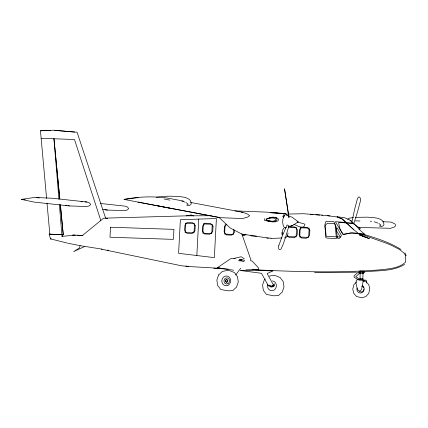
<?xml version="1.0" encoding="UTF-8"?>
<svg xmlns="http://www.w3.org/2000/svg" width="428" height="428" viewBox="0 0 428 428"><rect width="100%" height="100%" fill="white"/><g stroke="black" fill="none" stroke-linecap="round" stroke-linejoin="round"><path stroke-width="0.64" d="M360.087 278.949L360.135 273.192L360.911 273.166M242.387 260.657L241.066 260.304L241.108 259.379L240.445 259.282L239.348 259.363L238.722 260.807L241.039 260.866L243.794 261.615L244.447 260.288L241.108 259.379M138.014 202.15L220.816 217.702L242.435 218.553L247.432 217.194L249.636 215.728L247.598 214.091L242.767 212.293L190.615 202.439M196.832 255.548L198.752 219.099L216.402 218.537L214.348 257.645L178.604 253.323L180.375 219.725L198.752 219.099M233.811 229.435L233.549 234.432L224.614 234.079L225.101 224.796L226.144 224.834M264.418 218.703L264.338 220.254C268.163 220.998 272.684 223.042 276.333 220.725L277.071 219.601L276.456 218.371L275.054 217.563L273.674 217.108L269.094 217.483M272.117 285.968L274 286.043L274.123 283.689M287.268 235.614L287.22 236.55L296.149 236.903L296.636 227.621L288.863 227.311L289.349 226.738L294.881 226.968L297.423 229.724L297.134 235.074L294.138 237.717L289.055 237.508L287.295 235.143M234.64 230.104L234.512 232.484L231.516 235.122L226.433 234.913L224.112 231.794L224.561 226.717L226.728 224.144M358.969 272.219L358.91 273.208L359.584 273.278L355.786 276.654L359.124 278.794M272.176 285.936L273.974 285.995L274.07 284.625M288.033 233.019L287.589 235.577L285.818 237.743L284.518 237.813M351.821 222.539L354.528 209.741L357.278 199.336L358.043 197.608L358.878 196.971L359.659 197.057L360.622 198.983L360.408 201.037L357.658 211.437L353.672 223.972M360.199 228.536L354.111 224.095M83.626 246.223L80.1 245.661L79.48 247.93L73.637 251.616L84.477 246.571M240.001 260.716L240.445 259.282M364.228 234.437L364.383 234.025L360.355 230.435L354.234 223.871L347.83 223.175M240.477 259.571L240.215 260.181L241.066 260.304M282.726 216.729L283.876 214.487M283.224 217.74L284.417 215.455M283.834 228.231L282.459 230.2L282.405 234.614M235.673 275.033L240.686 268.281M356.369 282.02L353.886 284.732L352.768 289.044L353.731 293.346L356.519 296.492L361.885 297.792L365.79 296.62L368.685 293.458L369.803 289.146L368.834 284.839L366.047 281.699M265.248 279.019L264.301 279.896L262.567 284.995L263.343 290.312L266.419 294.427L273.69 295.802L278.468 295.545L282.25 292.035L283.983 286.937L283.208 281.619L280.126 277.505L275.568 275.696L272.893 275.407L269.282 276.14M298.204 221.774L292.426 217.413L286.161 214.728M245.726 234.175L244.056 235.641L242.152 235.566M358.166 272.24L354.133 275.685L354.079 277.221L358.316 279.703M82.567 235.384L103.597 218.178L186.319 215.835L211.079 215.733M347.632 219.291L349.098 218.2L353.453 217.552M233.624 270.218L217.344 267.789L230.687 258.699L235.261 258.469M156.359 197.308C164.737 195.794 173.335 196.024 181.777 196.859C184.912 197.222 188.16 198.062 190.374 200.465L191.263 203.412L190.834 204.6L189.021 205.579L186.71 205.247L188.208 204.247L186.169 202.61M355.352 217.344L367.406 217.167L374.516 217.745C377.651 218.114 380.904 218.954 383.119 221.356L384.002 224.299L383.579 225.486L381.765 226.471L379.449 226.134L380.952 225.133L378.914 223.496M288.52 226.808L292.64 225.486L298.193 221.886M359.033 229.312L360.157 228.606M404.642 264.424C392.567 271.716 377.87 270.368 364.405 271.834M287.097 215.423A6.661 2.905 -87.7 0 0 284.641 215.188C282.271 218.446 282.18 222.951 283.625 226.61L284.984 227.937L285.979 227.616M284.984 227.937L286.161 227.557M288.328 226.861L292.64 225.486M189.417 215.53L191.156 215.006L193.643 215.953M272.962 221.244L275.124 220.479L275.669 219.548L275.22 218.676C272.556 216.734 269.019 218.226 266.168 218.922L266.109 220.12L269.544 220.96L273.674 221.324M233.972 258.421L241.232 256.752L244.281 258.828M284.92 213.797L285.963 213.556L270.517 212.545L284.92 213.797L266.767 212.138L234.94 210.881M271.09 238.166L266.692 238.005M50.788 238.803L50.392 238.878L51.248 238.851M186.319 215.835L191.161 215.049M21.4 199.384L34.615 197.431L51.879 198.212L86.954 202.011L89.35 202.808L90.715 204.418L89.19 205.916L86.718 206.521L69.443 205.938L34.363 202.134L21.4 199.384L22.711 199.523M219.527 217.617L124.061 199.416C138.26 196.618 152.812 196.142 167.15 198.009L183.446 201.085M59.374 204.493L62.007 236.384L74.964 235.116L82.978 235.432M124.061 199.416L138.249 197.618M270.261 217.606L272.652 217.435M240.563 270.635L258.919 269.431L258.421 267.826L252.269 261.171L250.423 260.631M273.856 217.82L270.41 218.034L266.879 218.997L266.821 220.201L270.255 221.035M270.865 238.519L281.918 237.947M364.308 234.544C376.843 238.332 389.764 242.403 400.988 249.449M46.599 198.496L40.457 130.781L53.291 130.208L74.649 132.059M360.504 271.09L358.867 271.218M363.452 271.336L364.49 271.304L360.285 271.063M360.488 272.106L359.306 272.235M363.436 272.352L364.474 272.32L362.43 272.133M362.682 273.358C367.096 273.187 356.454 272.973 360.258 273.305M360.023 278.895L360.799 278.869M40.457 130.781L50.772 130.47M286.177 214.096L303.479 213.722L322.509 215.124M356.545 272.219L314.543 272.599M107.712 218.376L105.705 218.408L77.072 132.231L54.645 130.353M363.056 281.116L365.496 281.105L362.848 280.816L363.062 281.806L361.558 289.43L360.162 290.954L359.247 290.96A2.873 2.584 -83.8 0 0 362.12 291.789A2.873 2.584 -83.8 0 0 363.875 289.082M362.596 272.117L358.846 272.235M362.131 278.869L359.632 278.949M350.056 220.714L351.383 220.752M355.363 220.864L360.002 220.992M358.354 227.407L390.598 228.317L394.589 226.899L395.29 226.171L395.37 224.572L394.755 223.796L390.93 222.057L382.637 221.731M41.136 138.298L74.499 139.523L100.837 220.581M102.811 209.554L107.444 210.057L124.719 210.64L127.191 210.03L128.716 208.538L127.351 206.927L124.955 206.13L100.468 203.477M240.584 270.528L261.497 273.294L268.361 285.818L270.378 285.883M241.435 212.251L242.767 212.293M73.161 235.052L74.964 235.116M62.504 234.667L49.161 234.191L50.52 238.888L67.608 243.163M270.967 212.823L273.61 212.925M370.263 221.244L371.584 221.292M242.302 234.779L246.068 234.924M51.125 234.266L49.161 234.191L50.199 234.234M73.193 235.245L75.168 235.325M77.142 235.4L82.401 235.609M217.344 267.789L219.987 267.896M252.311 269.656C294.614 271.705 337.082 273.192 379.363 269.902C388.287 268.859 398.971 268.575 405.664 261.984L405.616 255.639L403.813 252.846L399.105 249.246L390.384 244.827L385.649 242.965L365.025 235.614L358.996 233.881L353.769 229.724L342.143 219.029L337.371 217.033M245.956 269.891L273.011 270.956L267.131 273.513L274 286.043M268.361 285.818L270.239 285.893M256.458 236.154L251.375 235.946L250.749 235.111M80.978 201.743L82.304 201.802M84.963 201.92L86.954 202.011M346.284 222.506L353.496 223.245L349.451 219.821L344.829 217.841L337.018 216.696M334.648 223.593L327.415 223.245L325.788 224.802L324.943 226.225L326.286 236.406L340.383 237L336.766 231.248L334.787 223.603M362.446 271.117L364.009 271.288M362.077 273.182L363.014 273.283L362.832 278.938M101.302 249.155L181.285 265.74L188.331 266.505L223.084 268.479M361.965 278.89L363.383 279.002M213.77 268.297L228.167 269.126M310.525 214.487L313.157 214.658M315.789 214.829L319.732 215.086M321.706 215.22L329.972 215.931M327.27 215.659L337.783 217.076L342.56 219.072L353.769 229.724M374.195 221.752L377.876 223.111M346.311 222.464L335.375 221.699L342.962 234.276L344.963 234.341L350.425 233.041L364.881 234.517M347.076 223.095L340.672 222.4L338.575 222.785L339.96 228.916L342.908 234.228L352.378 232.725L364.383 234.025M36.599 197.645L39.248 197.929M24.016 199.667L25.327 199.806M268.393 238.107L241.74 234.025L230.285 228.049L218.89 217.247M62.515 236.443L62.007 236.384L63.248 234.651L60.38 204.878L63.248 234.651L49.841 234.218L47.016 203.123M359.852 279.345L359.178 279.275L359.199 279.832L359.873 279.907M84.428 246.346L102.11 249.144M80.1 245.661L68.229 243.318M297.053 221.988L304.19 223.865L304.907 224.433C304.329 230.066 296.85 225.47 293.881 224.304M104.823 209.554L107.444 210.057M164.004 198.977L169.9 200.133M156.921 205.654L160.152 206.296M161.447 206.553L171.147 208.473M65.618 205.173L66.891 205.429M68.164 205.681L69.443 205.938M107.337 250.113L108.642 250.38M185.72 265.975L188.331 266.505M72.562 235.031L73.397 235.218M266.323 220.607C270.02 221.356 274.316 223.042 277.831 220.891L278.601 219.767L277.954 218.537L275.049 217.258M361.928 235.764L359.499 235.015L369.444 238.696L361.928 235.764L366.994 237.733M275.375 217.296L276.295 217.595M181.879 201.048L185.137 202.225M363.361 280.019L359.616 279.966M358.803 290.912L357.455 289.392L355.968 283.283L356.235 280.768L356.931 279.778L365.956 280.137L366.619 281.175L366.748 283.095M404.925 252.964L406.183 255.698M241.82 233.822L250.952 260.085M53.949 138.709L59.802 198.924L53.944 138.709L58.936 199.175M281.908 232.356L282.068 234.977M361.778 286.262A2.873 2.584 -83.8 0 1 363.554 287.648M362.409 285.524A4.023 3.622 -83.8 0 1 363.789 290.698A4.023 3.622 -83.8 0 1 359.231 292.795A4.023 3.622 -83.8 0 1 357.054 287.985M271.967 285.187A1.23 1.107 -83.8 0 1 271.577 286.717A1.23 1.107 -83.8 0 1 270.159 286.589A1.23 1.107 -83.8 0 1 270.057 285.016M273.037 285.92A1.23 1.107 -83.8 0 1 270.924 286.348M272.385 280.918A4.922 4.424 -83.8 0 1 276.29 286.637A4.922 4.424 -83.8 0 1 270.726 290.58A4.922 4.424 -83.8 0 1 267.794 284.176M225.754 281.453A1.23 1.107 -83.8 0 1 226.685 279.703A1.23 1.107 -83.8 0 1 227.835 281.233A1.23 1.107 -83.8 0 1 226.118 281.94M110.504 227.225L109.98 237.224L173.41 239.37L173.934 229.376L110.504 227.225M185.608 223.234L185.115 232.522L194.05 232.875L194.537 223.587L185.608 223.234M203.348 223.935L202.861 233.223L211.79 233.576L212.277 224.288L203.348 223.935M300.226 227.76L299.739 237.048L308.668 237.396L309.16 228.113L300.226 227.76M195.232 225.492L194.943 230.842L191.947 233.485L186.865 233.276L184.543 230.157L184.992 225.08L187.159 222.506L192.696 222.737L195.232 225.492M213.021 226.225L212.732 231.58L209.736 234.223L204.654 234.009L202.332 230.895L202.781 225.818L204.948 223.245L210.485 223.47L213.021 226.225M309.829 230.237L309.54 235.587L306.544 238.23L301.462 238.022L299.14 234.902L299.589 229.825L301.756 227.252L307.288 227.482L309.829 230.237M336.697 228.14L336.365 230.772L337.499 238.225L338.949 238.626L340.715 236.978L341.389 235.405L337.205 227.889L336.697 228.14M336.034 226.84L335.552 229.815L336.483 238.524L327.067 238.123L325.772 237.556L324.9 224.647L325.847 221.597L326.462 221.265L333.904 221.629L336.034 226.84M278.772 245.613L278.393 247.544L278.644 248.759L279.211 249.54L280.848 249.31C284.674 241.959 286.332 233.688 289.034 225.888L287.092 224.93L282.196 236.256L278.772 245.613M218.596 274.942L216.862 280.04L217.638 285.358L220.714 289.472L227.985 290.847L232.762 290.591L236.545 287.081L238.278 281.982L237.503 276.665L234.421 272.55L229.868 270.742L227.193 270.453L222.378 271.432L218.596 274.942M284.556 188.914L288.959 217.563L284.556 188.914M54.046 234.4L52.714 234.341L54.024 234.405M227.899 283.7A3.076 2.766 -83.8 0 0 228.392 278.393A3.076 2.766 -83.8 0 0 224.01 280.682A3.076 2.766 -83.8 0 0 227.899 283.7M228.044 285.305A4.922 4.424 -83.8 0 0 228.825 276.814A4.922 4.424 -83.8 0 0 221.822 280.479A4.922 4.424 -83.8 0 0 228.044 285.305M226.835 281.993A1.23 1.107 -83.8 0 0 227.027 279.869A1.23 1.107 -83.8 0 0 225.278 280.784A1.23 1.107 -83.8 0 0 226.835 281.993"/></g></svg>
